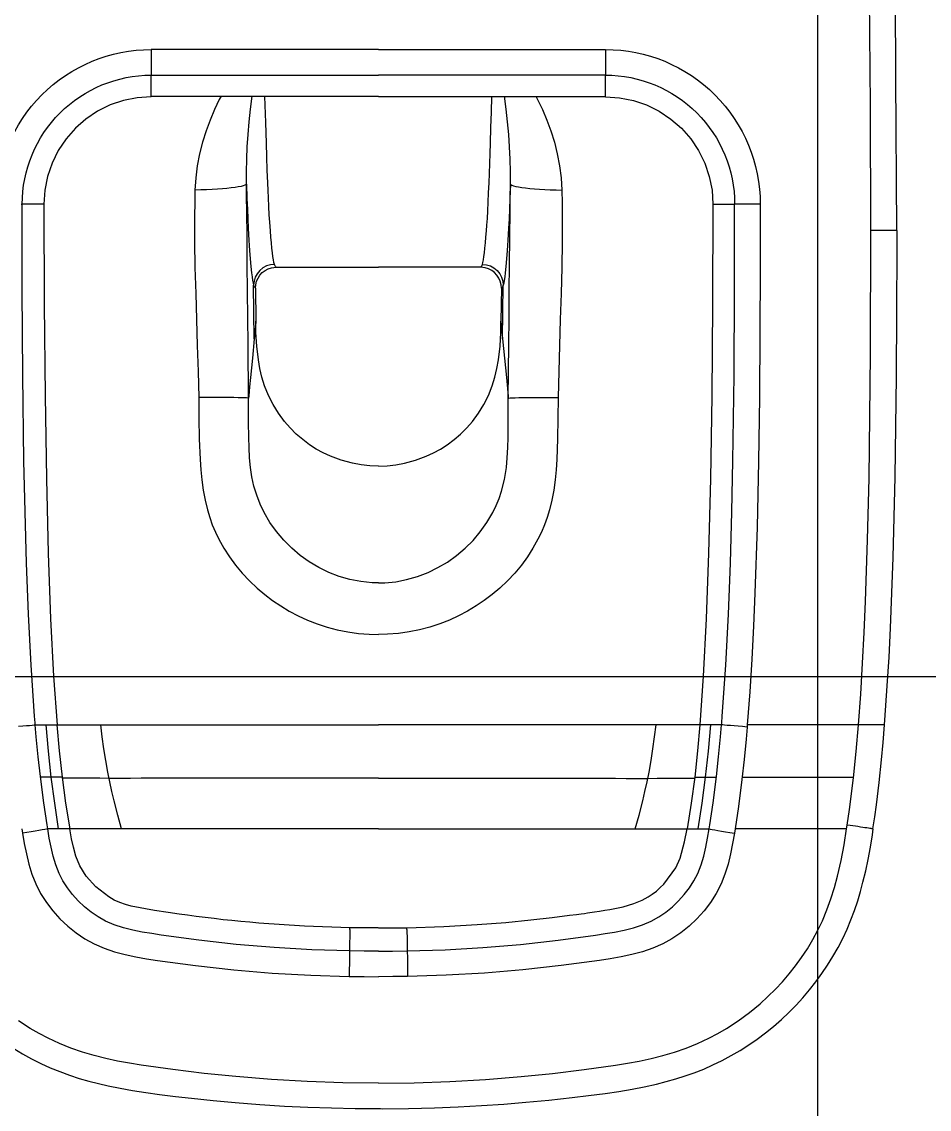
# Model space of a CAD drawing. Header units: centimetres. Extents: x 405564 to 502064, y 46284 to 60634.
# Drawn here: x 461547.4 to 461578.81, y 56392.58 to 56430.23 of the extents above; entities that cross this region are included whole.
import ezdxf

# ---------------------------------------------------------------- set-up
doc = ezdxf.new("R2010")
doc.units = ezdxf.units.CM
doc.layers.get('0').update_dxf_attribs({"color": 8, "lineweight": 9})
for name, color, linetype in [('0-KRCN-ASMATAVAN-130426', 8, 'Continuous'), ('AS_TEFR_CIHAZ', 8, 'Continuous'), ('AS_TEFR_MEK', 171, 'Continuous')]:
    doc.layers.add(name, color=color, linetype=linetype)
doc.layers.add('0-KRCN-MİMARİ-220526', color=8, linetype='Continuous', lineweight=9)

# ---------------------------------------------------------------- blocks, each defined once
blk = doc.blocks.new('A$C58DD0BDA')
at = {"layer": 'AS_TEFR_MEK'}
for p, q in [((-55.828, -72.279), (-54.603, -72.228)), ((-54.603, -72.228), (-53.379, -72.187)), ((-53.379, -72.187), (-51.981, -72.15)), ((-51.981, -72.15), (-50.584, -72.12)), ((-50.584, -72.12), (-48.847, -72.092)), ((-48.847, -72.092), (-47.11, -72.071)), ((-47.11, -72.071), (-44.888, -72.054)), ((-44.888, -72.054), (-42.666, -72.049)), ((-42.666, -72.049), (-42.363, -72.049)), ((-42.363, -72.049), (-42.06, -72.049)), ((-42.06, -72.054), (-42.06, -72.056)), ((-42.06, -72.056), (-42.06, -72.068)), ((-42.06, -72.059), (-36.772, -72.091)), ((-42.06, -72.068), (-42.06, -72.09)), ((-42.06, -72.09), (-42.06, -72.123)), ((-42.06, -72.123), (-42.06, -72.164)), ((-42.06, -72.164), (-42.06, -72.215)), ((-42.06, -72.215), (-42.06, -72.274)), ((-42.06, -72.274), (-42.06, -72.341)), ((-36.772, -72.091), (-31.485, -72.123)), ((-61.165, -72.671), (-60.385, -72.59)), ((-60.385, -72.59), (-59.779, -72.535)), ((-59.779, -72.535), (-59.173, -72.486)), ((-59.173, -72.505), (-59.174, -72.65)), ((-59.174, -72.65), (-59.174, -72.78)), ((-59.173, -72.486), (-58.499, -72.434)), ((-59.172, -72.497), (-59.173, -72.505)), ((-58.499, -72.434), (-57.825, -72.387)), ((-57.825, -72.387), (-56.827, -72.328)), ((-56.827, -72.328), (-55.828, -72.279)), ((-42.06, -72.341), (-42.06, -72.415)), ((-42.06, -72.415), (-42.06, -72.495)), ((-42.06, -72.495), (-42.06, -72.58)), ((-42.06, -72.58), (-42.059, -72.67)), ((-63.833, -73.053), (-63.404, -72.971)), ((-63.404, -72.971), (-62.973, -72.901)), ((-62.973, -72.901), (-62.874, -72.887)), ((-62.874, -72.887), (-62.775, -72.874)), ((-62.773, -72.888), (-62.359, -72.824)), ((-62.773, -72.885), (-62.773, -72.886)), ((-62.773, -72.886), (-62.772, -72.898)), ((-62.772, -72.898), (-62.768, -72.919)), ((-62.768, -72.919), (-62.763, -72.951)), ((-62.763, -72.951), (-62.757, -72.991)), ((-62.757, -72.991), (-62.749, -73.041)), ((-62.359, -72.824), (-61.944, -72.766)), ((-61.944, -72.766), (-61.165, -72.671)), ((-59.174, -72.78), (-59.173, -72.951)), ((-59.173, -72.951), (-59.172, -73.156)), ((-52.766, -73.071), (-50.628, -73.021)), ((-50.628, -73.021), (-48.486, -72.988)), ((-48.486, -72.988), (-46.344, -72.968)), ((-46.344, -72.968), (-42.059, -72.953)), ((-42.059, -72.67), (-42.059, -72.762)), ((-42.059, -72.762), (-42.059, -72.857)), ((-42.059, -72.857), (-42.059, -72.953)), ((-42.059, -72.953), (-37.736, -72.974)), ((-37.736, -72.974), (-33.412, -73.004)), ((-65.262, -73.413), (-64.94, -73.317)), ((-64.94, -73.317), (-64.616, -73.23)), ((-64.616, -73.23), (-64.226, -73.136)), ((-64.226, -73.136), (-63.833, -73.053)), ((-62.749, -73.041), (-62.74, -73.1)), ((-62.74, -73.1), (-62.73, -73.166)), ((-62.73, -73.166), (-62.719, -73.239)), ((-62.719, -73.239), (-62.707, -73.318)), ((-62.707, -73.318), (-62.694, -73.403)), ((-62.694, -73.403), (-62.68, -73.492)), ((-60.088, -73.466), (-59.172, -73.387)), ((-59.172, -73.156), (-59.172, -73.387)), ((-59.172, -73.385), (-58.106, -73.307)), ((-59.172, -73.386), (-59.172, -77.236)), ((-58.106, -73.307), (-57.04, -73.242)), ((-57.04, -73.242), (-55.973, -73.187)), ((-55.973, -73.187), (-54.905, -73.142)), ((-54.905, -73.142), (-52.766, -73.071)), ((-66.243, -73.782), (-65.919, -73.646)), ((-65.919, -73.646), (-65.592, -73.523)), ((-65.592, -73.523), (-65.262, -73.413)), ((-62.772, -73.795), (-62.637, -73.774)), ((-62.68, -73.492), (-62.666, -73.584)), ((-62.666, -73.584), (-62.652, -73.678)), ((-62.652, -73.678), (-62.637, -73.774)), ((-62.637, -73.774), (-62.101, -73.695)), ((-62.101, -73.695), (-61.003, -73.559)), ((-61.003, -73.559), (-60.088, -73.466)), ((-60.983, -77.411), (-60.983, -73.557)), ((-67.185, -74.268), (-66.877, -74.094)), ((-66.877, -74.094), (-66.562, -73.932)), ((-66.562, -73.932), (-66.243, -73.782)), ((-64.804, -74.215), (-64.409, -74.11)), ((-64.409, -74.11), (-63.866, -73.989)), ((-63.866, -73.989), (-63.32, -73.886)), ((-63.32, -73.886), (-62.772, -73.795)), ((-62.772, -73.795), (-62.772, -77.656)), ((-67.782, -74.652), (-67.487, -74.455)), ((-67.487, -74.455), (-67.185, -74.268)), ((-65.95, -74.634), (-65.576, -74.477)), ((-65.576, -74.477), (-65.195, -74.337)), ((-65.195, -74.337), (-64.804, -74.215)), ((-68.348, -75.08), (-68.069, -74.861)), ((-68.069, -74.861), (-67.782, -74.652)), ((-66.605, -74.967), (-66.282, -74.793)), ((-66.282, -74.793), (-65.95, -74.634)), ((-68.618, -75.308), (-68.348, -75.08)), ((-67.223, -75.355), (-66.918, -75.154)), ((-66.918, -75.154), (-66.605, -74.967)), ((-69.132, -75.796), (-68.879, -75.547)), ((-68.879, -75.547), (-68.618, -75.308)), ((-67.791, -75.785), (-67.512, -75.564)), ((-67.512, -75.564), (-67.223, -75.355)), ((-69.375, -76.055), (-69.132, -75.796)), ((-68.319, -76.257), (-68.06, -76.015)), ((-68.06, -76.015), (-67.791, -75.785)), ((-69.833, -76.602), (-69.609, -76.324)), ((-69.609, -76.324), (-69.375, -76.055)), ((-68.577, -76.518), (-68.319, -76.257)), ((-70.046, -76.888), (-69.833, -76.602)), ((-69.129, -77.16), (-68.824, -76.789)), ((-68.824, -76.789), (-68.577, -76.518)), ((-43.376, -76.787), (-45.601, -76.795)), ((-41.152, -76.785), (-43.376, -76.787)), ((-41.152, -76.785), (-41.152, -76.924)), ((-70.249, -77.182), (-70.046, -76.888)), ((-69.414, -77.548), (-69.129, -77.16)), ((-58.033, -77.15), (-59.172, -77.236)), ((-56.893, -77.08), (-58.033, -77.15)), ((-55.753, -77.021), (-56.893, -77.08)), ((-54.612, -76.972), (-55.753, -77.021)), ((-52.331, -76.897), (-54.612, -76.972)), ((-50.05, -76.845), (-52.331, -76.897)), ((-47.825, -76.813), (-50.05, -76.845)), ((-45.601, -76.795), (-47.825, -76.813)), ((-41.152, -76.924), (-41.152, -77.06)), ((-41.152, -77.06), (-41.152, -77.189)), ((-70.619, -77.79), (-70.44, -77.483)), ((-70.44, -77.483), (-70.249, -77.182)), ((-61.993, -77.538), (-62.772, -77.656)), ((-61.063, -77.42), (-61.993, -77.538)), ((-60.364, -77.344), (-61.063, -77.42)), ((-59.664, -77.277), (-60.364, -77.344)), ((-59.245, -77.241), (-59.664, -77.277)), ((-59.172, -77.236), (-59.245, -77.242)), ((-59.245, -77.242), (-59.232, -77.397)), ((-59.232, -77.397), (-59.22, -77.548)), ((-41.152, -77.189), (-41.151, -77.308)), ((-41.151, -77.308), (-41.151, -77.415)), ((-41.151, -77.415), (-41.151, -77.507)), ((-41.151, -77.507), (-41.151, -77.581)), ((-70.786, -78.103), (-70.619, -77.79)), ((-69.676, -77.951), (-69.414, -77.548)), ((-63.992, -77.901), (-64.339, -78.008)), ((-63.638, -77.815), (-63.992, -77.901)), ((-63.28, -77.744), (-63.638, -77.815)), ((-62.922, -77.681), (-63.28, -77.744)), ((-62.772, -77.656), (-62.922, -77.681)), ((-62.895, -77.835), (-62.922, -77.681)), ((-62.87, -77.984), (-62.895, -77.835)), ((-59.22, -77.548), (-59.208, -77.69)), ((-59.208, -77.69), (-59.197, -77.818)), ((-59.197, -77.818), (-59.188, -77.928)), ((-57.107, -77.979), (-55.34, -77.886)), ((-55.34, -77.886), (-53.572, -77.818)), ((-53.572, -77.818), (-51.802, -77.768)), ((-51.802, -77.768), (-50.033, -77.731)), ((-50.033, -77.731), (-47.073, -77.692)), ((-47.073, -77.692), (-44.112, -77.675)), ((-44.112, -77.675), (-41.151, -77.671)), ((-41.151, -77.581), (-41.151, -77.636)), ((-41.151, -77.636), (-41.151, -77.671)), ((-41.151, -78.413), (-41.151, -77.671)), ((-70.941, -78.421), (-70.786, -78.103)), ((-70.019, -78.57), (-69.854, -78.257)), ((-69.854, -78.257), (-69.676, -77.951)), ((-64.676, -78.142), (-65.004, -78.31)), ((-64.339, -78.008), (-64.676, -78.142)), ((-62.846, -78.124), (-62.87, -77.984)), ((-62.824, -78.251), (-62.846, -78.124)), ((-62.806, -78.361), (-62.824, -78.251)), ((-60.961, -78.3), (-60.274, -78.226)), ((-60.274, -78.226), (-59.585, -78.16)), ((-59.585, -78.16), (-59.172, -78.124)), ((-59.188, -77.928), (-59.181, -78.018)), ((-59.181, -78.018), (-59.175, -78.084)), ((-59.175, -78.084), (-59.172, -78.124)), ((-59.172, -78.125), (-59.099, -78.119)), ((-59.172, -78.124), (-59.172, -78.874)), ((-59.172, -78.125), (-59.172, -78.125)), ((-59.099, -78.119), (-58.872, -78.101)), ((-58.872, -78.101), (-57.107, -77.979)), ((-71.083, -78.743), (-70.941, -78.421)), ((-70.2, -78.958), (-70.019, -78.57)), ((-65.317, -78.507), (-65.611, -78.731)), ((-65.004, -78.31), (-65.317, -78.507)), ((-63.711, -78.742), (-63.4, -78.669)), ((-63.4, -78.669), (-63.087, -78.609)), ((-63.087, -78.609), (-62.773, -78.555)), ((-62.791, -78.449), (-62.806, -78.361)), ((-62.78, -78.515), (-62.791, -78.449)), ((-62.773, -78.555), (-62.78, -78.515)), ((-62.773, -78.555), (-62.628, -78.53)), ((-62.773, -78.555), (-62.773, -78.555)), ((-62.772, -79.273), (-62.773, -78.555)), ((-62.628, -78.53), (-61.871, -78.416)), ((-61.871, -78.416), (-60.961, -78.3)), ((-60.978, -78.678), (-60.977, -78.302)), ((-60.977, -78.676), (-60.076, -78.577)), ((-60.076, -78.577), (-59.172, -78.497)), ((-55.506, -78.656), (-57.487, -78.758)), ((-53.228, -78.573), (-55.506, -78.656)), ((-50.654, -78.508), (-53.228, -78.573)), ((-47.783, -78.461), (-50.654, -78.508)), ((-44.615, -78.432), (-47.783, -78.461)), ((-41.151, -78.422), (-44.615, -78.432)), ((-40.666, -78.453), (-41.151, -78.421)), ((-40.188, -78.548), (-40.666, -78.453)), ((-39.728, -78.704), (-40.188, -78.548)), ((-71.213, -79.07), (-71.083, -78.743)), ((-70.361, -79.354), (-70.2, -78.958)), ((-65.885, -78.977), (-66.138, -79.245)), ((-65.611, -78.731), (-65.885, -78.977)), ((-64.569, -79.082), (-64.31, -78.949)), ((-64.31, -78.949), (-64.015, -78.833)), ((-64.015, -78.833), (-63.711, -78.742)), ((-62.773, -78.933), (-61.876, -78.795)), ((-61.876, -78.795), (-60.977, -78.676)), ((-61.017, -79.685), (-61.013, -79.045)), ((-60.977, -79.054), (-60.978, -78.678)), ((-60.075, -78.955), (-60.977, -79.054)), ((-59.172, -78.874), (-60.075, -78.955)), ((-57.487, -78.758), (-59.172, -78.878)), ((-59.172, -78.86), (-59.172, -79.343)), ((-39.291, -78.919), (-39.728, -78.704)), ((-38.887, -79.189), (-39.291, -78.919)), ((-71.426, -79.702), (-71.325, -79.384)), ((-71.325, -79.384), (-71.213, -79.07)), ((-70.5, -79.754), (-70.361, -79.354)), ((-66.138, -79.245), (-66.37, -79.534)), ((-65.264, -79.61), (-65.048, -79.415)), ((-65.048, -79.415), (-64.816, -79.238)), ((-64.816, -79.238), (-64.569, -79.082)), ((-63.79, -79.559), (-63.22, -79.403)), ((-63.22, -79.403), (-62.772, -79.316)), ((-61.876, -79.173), (-62.772, -79.316)), ((-62.772, -79.316), (-62.772, -79.273)), ((-62.772, -79.978), (-62.772, -79.314)), ((-60.977, -79.054), (-61.876, -79.173)), ((-59.172, -79.343), (-59.172, -79.857)), ((-38.521, -79.51), (-38.887, -79.189)), ((-71.52, -80.04), (-71.426, -79.702)), ((-70.62, -80.16), (-70.5, -79.754)), ((-66.37, -79.534), (-66.577, -79.84)), ((-65.467, -79.824), (-65.264, -79.61)), ((-64.681, -80.117), (-64.123, -79.705)), ((-64.123, -79.705), (-63.79, -79.559)), ((-61.019, -80.016), (-61.017, -79.685)), ((-38.2, -79.876), (-38.521, -79.51)), ((-71.605, -80.381), (-71.52, -80.04)), ((-70.721, -80.565), (-70.62, -80.16)), ((-66.755, -80.162), (-66.905, -80.507)), ((-66.577, -79.84), (-66.755, -80.162)), ((-65.818, -80.298), (-65.652, -80.054)), ((-65.652, -80.054), (-65.467, -79.824)), ((-64.805, -80.244), (-64.681, -80.117)), ((-62.772, -80.533), (-62.772, -79.978)), ((-61.02, -80.355), (-61.019, -80.016)), ((-59.172, -79.857), (-59.172, -80.392)), ((-37.929, -80.28), (-38.2, -79.876)), ((-71.697, -80.797), (-71.605, -80.381)), ((-66.905, -80.507), (-67.025, -80.865)), ((-66.092, -80.859), (-65.961, -80.555)), ((-65.961, -80.555), (-65.818, -80.298)), ((-65.128, -80.667), (-65.029, -80.52)), ((-65.029, -80.52), (-64.922, -80.379)), ((-64.922, -80.379), (-64.805, -80.244)), ((-62.772, -81.111), (-62.772, -80.533)), ((-61.022, -80.704), (-61.02, -80.355)), ((-60.402, -80.564), (-59.995, -80.502)), ((-59.995, -80.502), (-59.585, -80.444)), ((-59.585, -80.444), (-59.172, -80.392)), ((-59.172, -80.392), (-59.172, -80.945)), ((-37.714, -80.717), (-37.929, -80.28)), ((-71.778, -81.214), (-71.697, -80.797)), ((-70.806, -80.973), (-70.721, -80.565)), ((-67.025, -80.865), (-67.121, -81.231)), ((-66.195, -81.174), (-66.092, -80.859)), ((-65.354, -81.161), (-65.239, -80.874)), ((-65.239, -80.874), (-65.128, -80.667)), ((-62.293, -80.976), (-61.805, -80.852)), ((-61.805, -80.852), (-61.476, -80.774)), ((-61.476, -80.774), (-61.142, -80.701)), ((-61.142, -80.701), (-60.804, -80.634)), ((-61.022, -81.06), (-61.022, -80.704)), ((-60.804, -80.634), (-60.402, -80.564)), ((-37.558, -81.177), (-37.714, -80.717)), ((-71.858, -81.683), (-71.778, -81.214)), ((-70.879, -81.382), (-70.806, -80.973)), ((-67.121, -81.231), (-67.199, -81.603)), ((-66.276, -81.497), (-66.195, -81.174)), ((-65.465, -81.532), (-65.354, -81.161)), ((-62.772, -81.111), (-62.293, -80.976)), ((-62.772, -81.809), (-62.772, -81.111)), ((-61.022, -81.423), (-61.022, -81.06)), ((-59.172, -80.945), (-59.172, -81.513)), ((-37.463, -81.654), (-37.558, -81.177)), ((-71.928, -82.154), (-71.858, -81.683)), ((-70.945, -81.793), (-70.879, -81.382)), ((-67.199, -81.603), (-67.264, -81.978)), ((-66.341, -81.825), (-66.276, -81.497)), ((-65.561, -81.991), (-65.465, -81.532)), ((-61.021, -81.793), (-61.022, -81.423)), ((-59.172, -81.513), (-59.172, -82.096)), ((-37.431, -82.14), (-37.463, -81.654)), ((-71.102, -82.88), (-70.945, -81.793)), ((-67.264, -81.978), (-67.322, -82.352)), ((-66.396, -82.156), (-66.341, -81.825)), ((-65.59, -82.169), (-65.561, -81.991)), ((-62.772, -82.525), (-62.772, -81.809)), ((-61.02, -82.167), (-61.021, -81.793)), ((-72.002, -82.725), (-71.928, -82.154)), ((-67.322, -82.352), (-67.504, -83.672)), ((-66.446, -82.485), (-66.396, -82.156)), ((-65.642, -82.516), (-65.617, -82.344)), ((-65.617, -82.344), (-65.59, -82.169)), ((-61.019, -82.546), (-61.02, -82.167)), ((-59.172, -82.096), (-59.172, -82.689)), ((-37.431, -82.14), (-36.681, -82.14)), ((-37.422, -90), (-37.422, -82.14)), ((-36.64, -82.14), (-36.681, -82.14)), ((-36.681, -82.14), (-36.681, -83.94)), ((-36.574, -82.14), (-36.64, -82.14)), ((-36.484, -82.14), (-36.574, -82.14)), ((-36.373, -82.14), (-36.484, -82.14)), ((-36.245, -82.14), (-36.373, -82.14)), ((-36.102, -82.14), (-36.245, -82.14)), ((-35.951, -82.14), (-36.102, -82.14)), ((-35.795, -82.14), (-35.951, -82.14)), ((-35.794, -88.2), (-35.795, -82.14)), ((-72.069, -83.296), (-72.002, -82.725)), ((-66.625, -83.781), (-66.446, -82.485)), ((-65.699, -82.865), (-65.68, -82.762)), ((-65.68, -82.762), (-65.666, -82.688)), ((-65.666, -82.688), (-65.642, -82.516)), ((-62.772, -83.255), (-62.772, -82.525)), ((-61.019, -82.928), (-61.019, -82.546)), ((-59.172, -82.689), (-59.172, -83.491)), ((-71.236, -83.97), (-71.102, -82.88)), ((-65.763, -83.387), (-65.732, -83.144)), ((-65.732, -83.144), (-65.716, -82.987)), ((-65.716, -82.987), (-65.699, -82.865)), ((-61.019, -83.502), (-61.019, -82.928)), ((-72.157, -84.099), (-72.069, -83.296)), ((-65.841, -83.991), (-65.763, -83.387)), ((-62.772, -83.996), (-62.772, -83.255)), ((-61.02, -84.08), (-61.019, -83.502)), ((-59.172, -83.491), (-59.172, -84.299)), ((-67.504, -83.672), (-67.652, -84.997)), ((-66.77, -85.082), (-66.625, -83.781)), ((-51.043, -83.934), (-51.39, -84.001)), ((-50.694, -83.884), (-51.043, -83.934)), ((-50.338, -83.848), (-50.694, -83.884)), ((-49.981, -83.825), (-50.338, -83.848)), ((-49.268, -83.8), (-49.981, -83.825)), ((-48.554, -83.789), (-49.268, -83.8)), ((-47.841, -83.78), (-48.554, -83.789)), ((-46.941, -83.757), (-47.841, -83.78)), ((-47.84, -84.01), (-47.841, -83.78)), ((-46.041, -83.732), (-46.941, -83.757)), ((-45.142, -83.708), (-46.041, -83.732)), ((-44.242, -83.678), (-45.142, -83.708)), ((-43.345, -83.65), (-44.242, -83.678)), ((-42.448, -83.637), (-43.345, -83.65)), ((-41.553, -83.639), (-42.448, -83.637)), ((-41.106, -83.644), (-41.553, -83.639)), ((-40.661, -83.651), (-41.106, -83.644)), ((-40.656, -83.854), (-40.661, -83.651)), ((-40.241, -83.675), (-40.661, -83.651)), ((-40.648, -84.052), (-40.656, -83.854)), ((-39.823, -83.728), (-40.241, -83.675)), ((-39.409, -83.808), (-39.823, -83.728)), ((-39.004, -83.911), (-39.409, -83.808)), ((-38.608, -84.035), (-39.004, -83.911)), ((-36.681, -83.94), (-36.681, -86.97)), ((-72.235, -84.903), (-72.157, -84.099)), ((-71.347, -85.063), (-71.236, -83.97)), ((-65.925, -84.721), (-65.841, -83.991)), ((-62.772, -84.742), (-62.772, -83.996)), ((-61.02, -84.571), (-61.02, -84.08)), ((-59.172, -84.299), (-59.172, -85.111)), ((-52.249, -84.249), (-52.501, -84.357)), ((-51.993, -84.16), (-52.249, -84.249)), ((-51.733, -84.084), (-51.993, -84.16)), ((-51.39, -84.001), (-51.733, -84.084)), ((-47.84, -84.232), (-47.84, -84.01)), ((-47.84, -84.445), (-47.84, -84.232)), ((-40.639, -84.243), (-40.648, -84.052)), ((-40.628, -84.426), (-40.639, -84.243)), ((-38.237, -84.173), (-38.608, -84.035)), ((-37.876, -84.327), (-38.237, -84.173)), ((-61.02, -85.064), (-61.02, -84.571)), ((-53.056, -84.653), (-53.355, -84.842)), ((-52.747, -84.481), (-53.056, -84.653)), ((-52.501, -84.357), (-52.747, -84.481)), ((-47.841, -84.829), (-47.84, -84.645)), ((-47.84, -84.645), (-47.84, -84.445)), ((-40.615, -84.599), (-40.628, -84.426)), ((-40.601, -84.759), (-40.615, -84.599)), ((-37.526, -84.493), (-37.876, -84.327)), ((-37.414, -84.552), (-37.526, -84.493)), ((-72.298, -85.664), (-72.235, -84.903)), ((-71.445, -86.296), (-71.347, -85.063)), ((-67.652, -84.997), (-67.764, -86.325)), ((-66.007, -85.585), (-65.925, -84.721)), ((-62.772, -85.491), (-62.772, -84.742)), ((-61.019, -85.558), (-61.02, -85.064)), ((-53.642, -85.049), (-53.924, -85.282)), ((-53.355, -84.842), (-53.642, -85.049)), ((-47.845, -85.141), (-47.843, -84.995)), ((-47.843, -84.995), (-47.841, -84.829)), ((-40.585, -84.906), (-40.601, -84.759)), ((-40.569, -85.037), (-40.585, -84.906)), ((-40.551, -85.151), (-40.569, -85.037)), ((-66.88, -86.387), (-66.77, -85.082)), ((-59.172, -85.111), (-59.172, -86.088)), ((-53.924, -85.282), (-54.19, -85.534)), ((-47.857, -85.484), (-47.853, -85.437)), ((-47.853, -85.437), (-47.85, -85.363)), ((-47.85, -85.363), (-47.847, -85.264)), ((-47.847, -85.264), (-47.845, -85.141)), ((-42.306, -85.453), (-41.378, -85.443)), ((-41.378, -85.443), (-40.915, -85.438)), ((-40.452, -85.433), (-40.954, -85.451)), ((-40.915, -85.438), (-40.452, -85.433)), ((-40.532, -85.247), (-40.551, -85.151)), ((-40.512, -85.324), (-40.532, -85.247)), ((-40.493, -85.381), (-40.512, -85.324)), ((-40.472, -85.418), (-40.493, -85.381)), ((-40.452, -85.433), (-40.472, -85.418)), ((-40.452, -85.433), (-40.023, -85.43)), ((-40.023, -85.43), (-39.593, -85.44)), ((-39.593, -85.44), (-39.165, -85.46)), ((-72.349, -86.427), (-72.298, -85.664)), ((-66.081, -86.586), (-66.007, -85.585)), ((-62.772, -86.993), (-62.772, -85.491)), ((-61.019, -86.298), (-61.019, -85.558)), ((-54.44, -85.802), (-54.657, -86.064)), ((-54.19, -85.534), (-54.44, -85.802)), ((-51.334, -85.826), (-51.081, -85.74)), ((-51.081, -85.74), (-50.678, -85.637)), ((-50.678, -85.637), (-50.268, -85.57)), ((-50.268, -85.57), (-49.922, -85.539)), ((-49.922, -85.539), (-49.574, -85.522)), ((-49.574, -85.522), (-49.225, -85.512)), ((-49.225, -85.512), (-48.698, -85.507)), ((-48.698, -85.507), (-48.172, -85.506)), ((-48.172, -85.506), (-47.863, -85.504)), ((-47.86, -85.504), (-47.857, -85.484)), ((-47.86, -85.504), (-46.009, -85.487)), ((-47.791, -85.51), (-47.86, -85.504)), ((-47.147, -85.572), (-47.791, -85.51)), ((-45.803, -85.701), (-47.147, -85.572)), ((-46.536, -85.844), (-46.066, -85.789)), ((-46.066, -85.789), (-45.593, -85.762)), ((-46.009, -85.487), (-45.083, -85.479)), ((-45.803, -85.701), (-43.954, -85.682)), ((-45.2, -85.759), (-45.803, -85.701)), ((-45.593, -85.762), (-45.202, -85.759)), ((-44.054, -85.746), (-45.202, -85.759)), ((-45.083, -85.479), (-44.157, -85.471)), ((-44.157, -85.471), (-43.232, -85.462)), ((-44.032, -85.72), (-44.054, -85.746)), ((-44.054, -85.746), (-43.934, -85.755)), ((-44.014, -85.706), (-44.032, -85.72)), ((-43.986, -85.693), (-44.014, -85.706)), ((-43.954, -85.682), (-43.986, -85.693)), ((-43.883, -85.664), (-43.954, -85.682)), ((-43.813, -85.695), (-43.954, -85.682)), ((-43.934, -85.755), (-43.816, -85.784)), ((-43.787, -85.646), (-43.883, -85.664)), ((-43.816, -85.784), (-43.705, -85.833)), ((-43.678, -85.735), (-43.813, -85.695)), ((-43.668, -85.628), (-43.787, -85.646)), ((-43.553, -85.801), (-43.678, -85.735)), ((-43.525, -85.61), (-43.668, -85.628)), ((-43.443, -85.891), (-43.553, -85.801)), ((-43.303, -85.587), (-43.525, -85.61)), ((-43.043, -85.563), (-43.303, -85.587)), ((-43.232, -85.462), (-42.306, -85.453)), ((-42.747, -85.54), (-43.043, -85.563)), ((-42.583, -85.528), (-42.747, -85.54)), ((-42.399, -85.516), (-42.583, -85.528)), ((-42.196, -85.505), (-42.399, -85.516)), ((-41.973, -85.493), (-42.196, -85.505)), ((-41.657, -85.479), (-41.973, -85.493)), ((-41.315, -85.465), (-41.657, -85.479)), ((-40.954, -85.451), (-41.315, -85.465)), ((-39.165, -85.46), (-38.739, -85.49)), ((-38.739, -85.49), (-38.293, -85.53)), ((-38.293, -85.53), (-37.855, -85.578)), ((-37.855, -85.578), (-37.414, -85.635)), ((-59.172, -86.088), (-59.172, -87.066)), ((-54.657, -86.064), (-54.861, -86.336)), ((-52.168, -86.246), (-51.824, -86.045)), ((-51.824, -86.045), (-51.583, -85.928)), ((-51.583, -85.928), (-51.334, -85.826)), ((-48.087, -86.354), (-47.766, -86.192)), ((-47.766, -86.192), (-47.432, -86.058)), ((-47.432, -86.058), (-47.139, -85.968)), ((-47.139, -85.968), (-46.839, -85.898)), ((-46.839, -85.898), (-46.536, -85.844)), ((-43.705, -85.833), (-43.603, -85.899)), ((-43.603, -85.899), (-43.514, -85.982)), ((-43.514, -85.982), (-43.441, -86.078)), ((-43.353, -86), (-43.443, -85.891)), ((-43.441, -86.078), (-43.384, -86.185)), ((-43.384, -86.185), (-43.346, -86.3)), ((-43.285, -86.125), (-43.353, -86)), ((-43.244, -86.26), (-43.285, -86.125)), ((-41.379, -86.214), (-41.08, -86.199)), ((-41.08, -86.199), (-40.756, -86.185)), ((-40.756, -86.185), (-40.411, -86.171)), ((-40.411, -86.171), (-40.08, -86.158)), ((-40.08, -86.158), (-39.738, -86.146)), ((-39.738, -86.146), (-39.388, -86.134)), ((-39.388, -86.134), (-39.033, -86.122)), ((-39.033, -86.122), (-38.497, -86.105)), ((-38.497, -86.105), (-37.962, -86.088)), ((-37.962, -86.088), (-37.418, -86.071)), ((-72.391, -87.245), (-72.349, -86.427)), ((-71.515, -87.531), (-71.445, -86.296)), ((-67.764, -86.325), (-67.84, -87.656)), ((-66.954, -87.694), (-66.88, -86.387)), ((-61.018, -87.039), (-61.019, -86.298)), ((-54.861, -86.336), (-55.052, -86.618)), ((-52.787, -86.726), (-52.492, -86.476)), ((-52.492, -86.476), (-52.168, -86.246)), ((-48.665, -86.745), (-48.385, -86.538)), ((-48.385, -86.538), (-48.087, -86.354)), ((-43.346, -86.3), (-43.327, -86.466)), ((-43.327, -86.466), (-43.305, -86.44)), ((-43.327, -86.466), (-43.327, -90)), ((-43.305, -86.44), (-43.287, -86.426)), ((-43.287, -86.426), (-43.26, -86.413)), ((-43.26, -86.413), (-43.23, -86.402)), ((-43.23, -86.402), (-43.244, -86.26)), ((-43.23, -86.402), (-43.163, -86.384)), ((-43.163, -86.384), (-43.074, -86.367)), ((-43.074, -86.367), (-42.962, -86.349)), ((-42.962, -86.349), (-42.828, -86.331)), ((-42.828, -86.331), (-42.67, -86.313)), ((-42.67, -86.313), (-42.491, -86.295)), ((-42.491, -86.295), (-42.29, -86.277)), ((-42.29, -86.277), (-42.069, -86.259)), ((-42.069, -86.259), (-41.869, -86.244)), ((-41.869, -86.244), (-41.64, -86.229)), ((-41.64, -86.229), (-41.379, -86.214)), ((-66.149, -87.731), (-66.081, -86.586)), ((-55.232, -86.916), (-55.396, -87.224)), ((-55.052, -86.618), (-55.232, -86.916)), ((-53.059, -86.999), (-52.787, -86.726)), ((-49.105, -87.158), (-48.892, -86.943)), ((-48.892, -86.943), (-48.665, -86.745)), ((-72.423, -88.064), (-72.391, -87.245)), ((-62.772, -88.496), (-62.772, -86.993)), ((-61.018, -87.779), (-61.018, -87.039)), ((-59.172, -87.066), (-59.172, -88.044)), ((-55.396, -87.224), (-55.542, -87.541)), ((-53.534, -87.615), (-53.309, -87.297)), ((-53.309, -87.297), (-53.059, -86.999)), ((-49.297, -87.382), (-49.105, -87.158)), ((-36.681, -86.97), (-36.681, -88.073)), ((-71.556, -88.765), (-71.515, -87.531)), ((-67.84, -87.656), (-67.879, -88.988)), ((-66.993, -89.002), (-66.954, -87.694)), ((-55.542, -87.541), (-55.675, -87.878)), ((-53.726, -87.94), (-53.534, -87.615)), ((-49.622, -87.851), (-49.473, -87.619)), ((-49.473, -87.619), (-49.297, -87.382)), ((-72.448, -88.957), (-72.423, -88.064)), ((-66.191, -89.014), (-66.149, -87.731)), ((-61.018, -88.52), (-61.018, -87.779)), ((-59.172, -88.044), (-59.172, -89.022)), ((-55.675, -87.878), (-55.788, -88.222)), ((-53.892, -88.28), (-53.726, -87.94)), ((-49.756, -88.093), (-49.622, -87.851)), ((-36.681, -88.073), (-36.681, -90)), ((-55.788, -88.222), (-55.88, -88.573)), ((-54.035, -88.647), (-53.892, -88.28)), ((-50.012, -88.716), (-49.873, -88.343)), ((-49.873, -88.343), (-49.756, -88.093)), ((-35.794, -90), (-35.794, -88.2)), ((-71.57, -90), (-71.556, -88.765)), ((-62.772, -90), (-62.772, -88.496)), ((-61.018, -89.26), (-61.018, -88.52)), ((-55.88, -88.573), (-55.954, -88.939)), ((-54.144, -89.026), (-54.035, -88.647)), ((-50.116, -89.101), (-50.012, -88.716)), ((-72.456, -89.85), (-72.448, -88.957)), ((-67.879, -88.988), (-67.885, -89.503)), ((-67.74, -88.99), (-67.879, -88.988)), ((-67.604, -88.992), (-67.74, -88.99)), ((-67.475, -88.994), (-67.604, -88.992)), ((-67.356, -88.996), (-67.475, -88.994)), ((-67.249, -88.998), (-67.356, -88.996)), ((-67.157, -88.999), (-67.249, -88.998)), ((-67.083, -89), (-67.157, -88.999)), ((-67.028, -89.001), (-67.083, -89)), ((-66.993, -89.002), (-67.028, -89.001)), ((-66.999, -89.51), (-66.993, -89.002)), ((-66.982, -89.002), (-66.993, -89.002)), ((-66.968, -89.002), (-66.982, -89.002)), ((-66.61, -89.008), (-66.968, -89.002)), ((-66.252, -89.013), (-66.61, -89.008)), ((-66.252, -89.013), (-66.247, -89.013)), ((-66.247, -89.013), (-66.243, -89.013)), ((-66.243, -89.013), (-66.214, -89.014)), ((-66.214, -89.014), (-66.191, -89.014)), ((-66.192, -89.5), (-66.191, -89.014)), ((-59.172, -89.022), (-59.172, -90)), ((-55.954, -88.939), (-56.006, -89.31)), ((-54.215, -89.4), (-54.144, -89.026)), ((-50.17, -89.398), (-50.116, -89.101)), ((-67.885, -89.503), (-67.887, -90)), ((-67.001, -90), (-66.999, -89.51)), ((-66.199, -89.994), (-66.192, -89.5)), ((-61.018, -90), (-61.018, -89.26)), ((-56.006, -89.31), (-56.036, -89.683)), ((-54.252, -89.779), (-54.215, -89.4)), ((-50.203, -89.698), (-50.17, -89.398)), ((-72.455, -89.925), (-72.456, -89.85)), ((-72.455, -90), (-72.455, -89.925)), ((-56.036, -89.683), (-56.044, -90)), ((-54.258, -90), (-54.252, -89.779)), ((-50.214, -90), (-50.203, -89.698)), ((-72.449, -90.81), (-72.455, -90)), ((-71.57, -90), (-71.556, -91.235)), ((-67.885, -90.497), (-67.887, -90)), ((-67.001, -90), (-66.999, -90.49)), ((-66.199, -90.006), (-66.191, -90.986)), ((-62.772, -90), (-62.772, -91.504)), ((-61.018, -90), (-61.018, -90.74)), ((-59.172, -90.978), (-59.172, -90)), ((-56.036, -90.317), (-56.044, -90)), ((-56.006, -90.69), (-56.036, -90.317)), ((-54.258, -90), (-54.252, -90.221)), ((-54.252, -90.221), (-54.214, -90.606)), ((-50.214, -90), (-50.203, -90.302)), ((-50.203, -90.302), (-50.17, -90.602)), ((-43.327, -93.534), (-43.327, -90)), ((-37.422, -90), (-37.422, -97.86)), ((-36.681, -91.927), (-36.681, -90)), ((-35.794, -90), (-35.794, -91.8)), ((-67.879, -91.012), (-67.885, -90.497)), ((-66.999, -90.49), (-66.993, -90.998)), ((-55.954, -91.061), (-56.006, -90.69)), ((-54.214, -90.606), (-54.14, -90.987)), ((-50.17, -90.602), (-50.116, -90.899)), ((-72.432, -91.621), (-72.449, -90.81)), ((-67.74, -91.01), (-67.879, -91.012)), ((-67.84, -92.344), (-67.879, -91.012)), ((-67.604, -91.008), (-67.74, -91.01)), ((-67.475, -91.006), (-67.604, -91.008)), ((-67.356, -91.004), (-67.475, -91.006)), ((-67.249, -91.002), (-67.356, -91.004)), ((-67.157, -91.001), (-67.249, -91.002)), ((-67.083, -91), (-67.157, -91.001)), ((-67.028, -90.999), (-67.083, -91)), ((-66.993, -90.998), (-67.028, -90.999)), ((-66.993, -90.998), (-66.954, -92.306)), ((-66.982, -90.998), (-66.993, -90.998)), ((-66.968, -90.998), (-66.982, -90.998)), ((-66.252, -90.987), (-66.968, -90.998)), ((-66.252, -90.987), (-66.247, -90.987)), ((-66.247, -90.987), (-66.243, -90.986)), ((-66.243, -90.986), (-66.214, -90.986)), ((-66.214, -90.986), (-66.191, -90.986)), ((-66.191, -90.986), (-66.14, -92.564)), ((-61.018, -90.74), (-61.018, -91.48)), ((-59.172, -91.956), (-59.172, -90.978)), ((-55.88, -91.427), (-55.954, -91.061)), ((-54.14, -90.987), (-54.032, -91.36)), ((-50.116, -90.899), (-50.012, -91.284)), ((-71.556, -91.235), (-71.515, -92.469)), ((-55.788, -91.778), (-55.88, -91.427)), ((-54.032, -91.36), (-53.892, -91.72)), ((-50.012, -91.284), (-49.873, -91.657)), ((-72.405, -92.438), (-72.432, -91.621)), ((-62.772, -91.504), (-62.772, -93.007)), ((-61.018, -91.48), (-61.018, -92.221)), ((-55.675, -92.122), (-55.788, -91.778)), ((-53.892, -91.72), (-53.724, -92.064)), ((-49.873, -91.657), (-49.756, -91.907)), ((-35.794, -91.8), (-35.795, -97.86)), ((-61.018, -92.221), (-61.018, -92.961)), ((-59.172, -92.934), (-59.172, -91.956)), ((-55.542, -92.459), (-55.675, -92.122)), ((-53.724, -92.064), (-53.528, -92.394)), ((-49.756, -91.907), (-49.622, -92.149)), ((-49.622, -92.149), (-49.473, -92.381)), ((-36.681, -93.03), (-36.681, -91.927)), ((-72.367, -93.254), (-72.405, -92.438)), ((-71.515, -92.469), (-71.445, -93.704)), ((-67.764, -93.675), (-67.84, -92.344)), ((-66.954, -92.306), (-66.88, -93.613)), ((-66.14, -92.564), (-66.033, -94.141)), ((-55.396, -92.776), (-55.542, -92.459)), ((-53.528, -92.394), (-53.306, -92.708)), ((-49.473, -92.381), (-49.297, -92.618)), ((-61.018, -92.961), (-61.019, -93.702)), ((-59.172, -93.912), (-59.172, -92.934)), ((-55.232, -93.084), (-55.396, -92.776)), ((-53.306, -92.708), (-53.059, -93.001)), ((-49.297, -92.618), (-49.105, -92.842)), ((-49.105, -92.842), (-48.892, -93.057)), ((-72.315, -94.105), (-72.367, -93.254)), ((-62.772, -93.007), (-62.772, -94.509)), ((-55.052, -93.382), (-55.232, -93.084)), ((-53.059, -93.001), (-52.783, -93.278)), ((-52.783, -93.278), (-52.483, -93.531)), ((-48.892, -93.057), (-48.665, -93.255)), ((-48.665, -93.255), (-48.385, -93.462)), ((-36.681, -96.06), (-36.681, -93.03)), ((-71.445, -93.704), (-71.347, -94.937)), ((-67.652, -95.003), (-67.764, -93.675)), ((-66.88, -93.613), (-66.77, -94.918)), ((-61.019, -93.702), (-61.019, -94.442)), ((-54.861, -93.664), (-55.052, -93.382)), ((-54.657, -93.936), (-54.861, -93.664)), ((-52.483, -93.531), (-52.162, -93.758)), ((-48.385, -93.462), (-48.087, -93.646)), ((-48.087, -93.646), (-47.766, -93.808)), ((-43.384, -93.815), (-43.346, -93.7)), ((-43.346, -93.7), (-43.327, -93.534)), ((-43.327, -93.534), (-43.305, -93.56)), ((-43.305, -93.56), (-43.287, -93.574)), ((-43.287, -93.574), (-43.26, -93.587)), ((-43.26, -93.587), (-43.23, -93.598)), ((-43.23, -93.598), (-43.244, -93.74)), ((-43.23, -93.598), (-43.163, -93.616)), ((-43.163, -93.616), (-43.074, -93.633)), ((-43.074, -93.633), (-42.962, -93.651)), ((-42.962, -93.651), (-42.828, -93.669)), ((-42.828, -93.669), (-42.67, -93.687)), ((-42.67, -93.687), (-42.491, -93.705)), ((-42.491, -93.705), (-42.29, -93.723)), ((-42.29, -93.723), (-42.069, -93.741)), ((-72.248, -94.955), (-72.315, -94.105)), ((-59.172, -94.889), (-59.172, -93.912)), ((-54.44, -94.198), (-54.657, -93.936)), ((-52.162, -93.758), (-51.824, -93.955)), ((-51.824, -93.955), (-51.529, -94.095)), ((-51.529, -94.095), (-51.223, -94.213)), ((-47.766, -93.808), (-47.432, -93.942)), ((-47.432, -93.942), (-47.139, -94.032)), ((-47.139, -94.032), (-46.839, -94.102)), ((-46.839, -94.102), (-46.536, -94.156)), ((-43.705, -94.167), (-43.603, -94.101)), ((-43.603, -94.101), (-43.514, -94.018)), ((-43.514, -94.018), (-43.441, -93.922)), ((-43.353, -94), (-43.443, -94.109)), ((-43.441, -93.922), (-43.384, -93.815)), ((-43.285, -93.875), (-43.353, -94)), ((-43.244, -93.74), (-43.285, -93.875)), ((-42.069, -93.741), (-41.925, -93.752)), ((-41.925, -93.752), (-41.765, -93.763)), ((-41.765, -93.763), (-41.515, -93.778)), ((-41.515, -93.778), (-41.233, -93.793)), ((-41.233, -93.793), (-40.924, -93.808)), ((-40.924, -93.808), (-40.673, -93.819)), ((-40.673, -93.819), (-40.411, -93.829)), ((-40.411, -93.829), (-39.967, -93.846)), ((-39.967, -93.846), (-39.505, -93.862)), ((-39.505, -93.862), (-39.033, -93.878)), ((-39.033, -93.878), (-38.316, -93.901)), ((-38.316, -93.901), (-37.42, -93.929)), ((-66.033, -94.141), (-66.006, -94.451)), ((-66.006, -94.451), (-65.977, -94.76)), ((-61.019, -94.442), (-61.02, -94.936)), ((-54.19, -94.466), (-54.44, -94.198)), ((-53.924, -94.718), (-54.19, -94.466)), ((-51.223, -94.213), (-50.909, -94.309)), ((-50.909, -94.309), (-50.59, -94.381)), ((-50.59, -94.381), (-50.268, -94.43)), ((-50.268, -94.43), (-49.922, -94.461)), ((-49.922, -94.461), (-49.574, -94.478)), ((-49.574, -94.478), (-49.225, -94.488)), ((-47.472, -94.459), (-47.794, -94.49)), ((-47.151, -94.428), (-47.472, -94.459)), ((-46.479, -94.363), (-47.151, -94.428)), ((-46.536, -94.156), (-46.066, -94.211)), ((-45.807, -94.299), (-46.479, -94.363)), ((-46.066, -94.211), (-45.593, -94.238)), ((-45.506, -94.27), (-45.807, -94.299)), ((-45.803, -94.299), (-43.954, -94.318)), ((-45.593, -94.238), (-45.202, -94.241)), ((-45.205, -94.241), (-45.506, -94.27)), ((-44.054, -94.254), (-45.202, -94.241)), ((-44.054, -94.254), (-43.934, -94.245)), ((-44.032, -94.28), (-44.054, -94.254)), ((-44.014, -94.294), (-44.032, -94.28)), ((-43.986, -94.307), (-44.014, -94.294)), ((-43.954, -94.318), (-43.986, -94.307)), ((-43.813, -94.305), (-43.954, -94.318)), ((-43.883, -94.336), (-43.954, -94.318)), ((-43.934, -94.245), (-43.816, -94.216)), ((-43.787, -94.354), (-43.883, -94.336)), ((-43.816, -94.216), (-43.705, -94.167)), ((-43.678, -94.265), (-43.813, -94.305)), ((-43.668, -94.372), (-43.787, -94.354)), ((-43.553, -94.199), (-43.678, -94.265)), ((-43.525, -94.39), (-43.668, -94.372)), ((-43.443, -94.109), (-43.553, -94.199)), ((-43.303, -94.413), (-43.525, -94.39)), ((-43.043, -94.437), (-43.303, -94.413)), ((-42.747, -94.46), (-43.043, -94.437)), ((-42.583, -94.472), (-42.747, -94.46)), ((-42.399, -94.484), (-42.583, -94.472)), ((-42.196, -94.495), (-42.399, -94.484)), ((-38.739, -94.51), (-38.293, -94.47)), ((-38.293, -94.47), (-37.855, -94.422)), ((-37.855, -94.422), (-37.414, -94.365)), ((-65.977, -94.76), (-65.946, -95.07)), ((-62.772, -94.509), (-62.772, -95.258)), ((-53.642, -94.951), (-53.924, -94.718)), ((-49.225, -94.488), (-48.698, -94.493)), ((-48.698, -94.493), (-48.172, -94.494)), ((-48.172, -94.494), (-47.863, -94.496)), ((-47.794, -94.49), (-47.863, -94.496)), ((-47.86, -94.496), (-47.857, -94.516)), ((-47.86, -94.496), (-46.009, -94.513)), ((-47.857, -94.516), (-47.854, -94.563)), ((-47.854, -94.563), (-47.851, -94.637)), ((-47.851, -94.637), (-47.848, -94.736)), ((-47.848, -94.736), (-47.846, -94.859)), ((-47.846, -94.859), (-47.844, -95.005)), ((-46.009, -94.513), (-45.083, -94.521)), ((-45.083, -94.521), (-44.157, -94.529)), ((-44.157, -94.529), (-43.232, -94.538)), ((-43.232, -94.538), (-42.306, -94.547)), ((-42.306, -94.547), (-41.378, -94.557)), ((-41.973, -94.507), (-42.196, -94.495)), ((-41.657, -94.521), (-41.973, -94.507)), ((-41.315, -94.535), (-41.657, -94.521)), ((-41.378, -94.557), (-40.915, -94.562)), ((-40.954, -94.549), (-41.315, -94.535)), ((-40.452, -94.567), (-40.954, -94.549)), ((-40.915, -94.562), (-40.452, -94.567)), ((-40.551, -94.849), (-40.569, -94.963)), ((-40.532, -94.753), (-40.551, -94.849)), ((-40.512, -94.676), (-40.532, -94.753)), ((-40.493, -94.619), (-40.512, -94.676)), ((-40.472, -94.582), (-40.493, -94.619)), ((-40.452, -94.567), (-40.472, -94.582)), ((-40.452, -94.567), (-40.023, -94.57)), ((-40.023, -94.57), (-39.593, -94.56)), ((-39.593, -94.56), (-39.165, -94.54)), ((-39.165, -94.54), (-38.739, -94.51)), ((-72.175, -95.715), (-72.248, -94.955)), ((-71.347, -94.937), (-71.236, -96.03)), ((-67.504, -96.328), (-67.652, -95.003)), ((-66.77, -94.918), (-66.625, -96.219)), ((-65.946, -95.07), (-65.914, -95.379)), ((-61.02, -94.936), (-61.02, -95.429)), ((-59.172, -95.701), (-59.172, -94.889)), ((-53.355, -95.158), (-53.642, -94.951)), ((-53.056, -95.347), (-53.355, -95.158)), ((-47.844, -95.005), (-47.842, -95.171)), ((-47.842, -95.171), (-47.841, -95.355)), ((-40.585, -95.094), (-40.601, -95.241)), ((-40.569, -94.963), (-40.585, -95.094)), ((-65.914, -95.379), (-65.879, -95.688)), ((-62.772, -95.258), (-62.772, -96.004)), ((-61.02, -95.429), (-61.02, -95.92)), ((-52.747, -95.519), (-53.056, -95.347)), ((-52.501, -95.643), (-52.747, -95.519)), ((-47.841, -95.355), (-47.84, -95.555)), ((-47.84, -95.555), (-47.84, -95.768)), ((-40.628, -95.574), (-40.639, -95.757)), ((-40.615, -95.401), (-40.628, -95.574)), ((-40.601, -95.241), (-40.615, -95.401)), ((-37.526, -95.507), (-37.876, -95.673)), ((-37.414, -95.448), (-37.526, -95.507)), ((-72.094, -96.473), (-72.175, -95.715)), ((-65.879, -95.688), (-65.842, -95.996)), ((-61.02, -95.92), (-61.019, -96.498)), ((-59.172, -96.509), (-59.172, -95.701)), ((-52.249, -95.751), (-52.501, -95.643)), ((-51.993, -95.84), (-52.249, -95.751)), ((-51.733, -95.916), (-51.993, -95.84)), ((-51.39, -95.999), (-51.733, -95.916)), ((-47.84, -95.768), (-47.84, -95.99)), ((-40.648, -95.948), (-40.656, -96.146)), ((-40.639, -95.757), (-40.648, -95.948)), ((-38.608, -95.965), (-39.004, -96.089)), ((-38.237, -95.827), (-38.608, -95.965)), ((-37.876, -95.673), (-38.237, -95.827)), ((-71.236, -96.03), (-71.102, -97.12)), ((-67.322, -97.648), (-67.504, -96.328)), ((-66.625, -96.219), (-66.446, -97.515)), ((-65.842, -95.996), (-65.804, -96.305)), ((-65.804, -96.305), (-65.763, -96.613)), ((-62.772, -96.004), (-62.772, -96.745)), ((-51.043, -96.066), (-51.39, -95.999)), ((-50.694, -96.116), (-51.043, -96.066)), ((-50.338, -96.152), (-50.694, -96.116)), ((-49.981, -96.175), (-50.338, -96.152)), ((-49.268, -96.2), (-49.981, -96.175)), ((-48.554, -96.211), (-49.268, -96.2)), ((-47.841, -96.22), (-48.554, -96.211)), ((-47.84, -95.99), (-47.841, -96.22)), ((-46.941, -96.243), (-47.841, -96.22)), ((-46.041, -96.268), (-46.941, -96.243)), ((-45.142, -96.292), (-46.041, -96.268)), ((-44.242, -96.322), (-45.142, -96.292)), ((-43.345, -96.35), (-44.242, -96.322)), ((-42.448, -96.363), (-43.345, -96.35)), ((-41.553, -96.361), (-42.448, -96.363)), ((-41.106, -96.356), (-41.553, -96.361)), ((-40.661, -96.349), (-41.106, -96.356)), ((-40.656, -96.146), (-40.661, -96.349)), ((-40.241, -96.325), (-40.661, -96.349)), ((-39.823, -96.272), (-40.241, -96.325)), ((-39.409, -96.192), (-39.823, -96.272)), ((-39.004, -96.089), (-39.409, -96.192)), ((-36.681, -97.86), (-36.681, -96.06)), ((-72.032, -97.027), (-72.094, -96.473)), ((-65.763, -96.613), (-65.724, -96.9)), ((-61.019, -96.498), (-61.019, -97.072)), ((-59.172, -97.311), (-59.172, -96.509)), ((-71.964, -97.58), (-72.032, -97.027)), ((-65.724, -96.9), (-65.671, -97.28)), ((-62.772, -96.745), (-62.772, -97.475)), ((-61.019, -97.072), (-61.019, -97.454)), ((-71.102, -97.12), (-70.945, -98.207)), ((-65.671, -97.28), (-65.601, -97.754)), ((-62.772, -97.475), (-62.772, -98.191)), ((-61.019, -97.454), (-61.02, -97.833)), ((-59.172, -97.904), (-59.172, -97.311)), ((-71.899, -98.049), (-71.964, -97.58)), ((-67.264, -98.022), (-67.322, -97.648)), ((-66.446, -97.515), (-66.396, -97.844)), ((-66.396, -97.844), (-66.341, -98.175)), ((-65.601, -97.754), (-65.449, -98.558)), ((-61.02, -97.833), (-61.021, -98.207)), ((-37.431, -97.86), (-37.463, -98.346)), ((-37.431, -97.86), (-36.681, -97.86)), ((-36.64, -97.86), (-36.681, -97.86)), ((-36.574, -97.86), (-36.64, -97.86)), ((-36.484, -97.86), (-36.574, -97.86)), ((-36.373, -97.86), (-36.484, -97.86)), ((-36.245, -97.86), (-36.373, -97.86)), ((-36.102, -97.86), (-36.245, -97.86)), ((-35.951, -97.86), (-36.102, -97.86)), ((-35.795, -97.86), (-35.951, -97.86)), ((-71.825, -98.517), (-71.899, -98.049)), ((-70.945, -98.207), (-70.879, -98.618)), ((-67.199, -98.397), (-67.264, -98.022)), ((-66.341, -98.175), (-66.276, -98.503)), ((-62.772, -98.191), (-62.772, -98.889)), ((-61.021, -98.207), (-61.022, -98.577)), ((-59.172, -98.487), (-59.172, -97.904)), ((-71.75, -98.937), (-71.825, -98.517)), ((-70.879, -98.618), (-70.806, -99.027)), ((-67.121, -98.769), (-67.199, -98.397)), ((-66.276, -98.503), (-66.195, -98.826)), ((-65.449, -98.558), (-65.392, -98.758)), ((-61.022, -98.577), (-61.022, -98.94)), ((-59.172, -99.055), (-59.172, -98.487)), ((-37.463, -98.346), (-37.558, -98.823)), ((-71.665, -99.355), (-71.75, -98.937)), ((-67.025, -99.135), (-67.121, -98.769)), ((-66.195, -98.826), (-66.092, -99.141)), ((-65.392, -98.758), (-65.321, -98.955)), ((-65.321, -98.955), (-65.235, -99.145)), ((-62.772, -98.889), (-62.293, -99.024)), ((-62.772, -98.889), (-62.772, -99.467)), ((-61.022, -98.94), (-61.022, -99.296)), ((-37.558, -98.823), (-37.714, -99.283)), ((-71.588, -99.69), (-71.665, -99.355)), ((-70.806, -99.027), (-70.721, -99.435)), ((-66.905, -99.493), (-67.025, -99.135)), ((-66.092, -99.141), (-65.961, -99.445)), ((-65.235, -99.145), (-65.127, -99.335)), ((-65.127, -99.335), (-64.777, -99.783)), ((-62.293, -99.024), (-61.805, -99.148)), ((-61.805, -99.148), (-61.476, -99.226)), ((-61.476, -99.226), (-61.142, -99.299)), ((-61.142, -99.299), (-60.804, -99.366)), ((-61.022, -99.296), (-61.02, -99.645)), ((-60.804, -99.366), (-60.402, -99.436)), ((-59.172, -99.608), (-59.172, -99.055)), ((-37.714, -99.283), (-37.929, -99.72)), ((-71.503, -100.024), (-71.588, -99.69)), ((-70.721, -99.435), (-70.62, -99.84)), ((-66.755, -99.838), (-66.905, -99.493)), ((-65.961, -99.445), (-65.818, -99.702)), ((-65.818, -99.702), (-65.652, -99.946)), ((-62.772, -99.467), (-62.772, -100.022)), ((-61.02, -99.645), (-61.019, -99.984)), ((-60.402, -99.436), (-59.995, -99.498)), ((-59.995, -99.498), (-59.585, -99.556)), ((-59.585, -99.556), (-59.172, -99.608)), ((-59.172, -100.143), (-59.172, -99.608)), ((-37.929, -99.72), (-38.2, -100.124)), ((-71.406, -100.362), (-71.503, -100.024)), ((-70.62, -99.84), (-70.5, -100.246)), ((-66.577, -100.16), (-66.755, -99.838)), ((-65.652, -99.946), (-65.467, -100.176)), ((-64.777, -99.783), (-64.406, -100.113)), ((-64.406, -100.113), (-64.05, -100.331)), ((-62.772, -100.022), (-62.772, -100.686)), ((-61.019, -99.984), (-61.017, -100.315)), ((-38.2, -100.124), (-38.521, -100.49)), ((-71.298, -100.696), (-71.406, -100.362)), ((-70.5, -100.246), (-70.361, -100.646)), ((-66.37, -100.466), (-66.577, -100.16)), ((-66.138, -100.755), (-66.37, -100.466)), ((-65.467, -100.176), (-65.264, -100.39)), ((-65.264, -100.39), (-65.048, -100.585)), ((-64.05, -100.331), (-63.719, -100.467)), ((-63.719, -100.467), (-63.402, -100.554)), ((-61.017, -100.315), (-61.013, -100.957)), ((-59.172, -100.657), (-59.172, -100.143)), ((-38.521, -100.49), (-38.887, -100.811)), ((-71.175, -101.03), (-71.298, -100.696)), ((-70.361, -100.646), (-70.2, -101.042)), ((-65.885, -101.023), (-66.138, -100.755)), ((-65.048, -100.585), (-64.816, -100.762)), ((-64.816, -100.762), (-64.569, -100.918)), ((-63.402, -100.554), (-63.118, -100.617)), ((-63.118, -100.617), (-62.906, -100.659)), ((-62.906, -100.659), (-62.772, -100.684)), ((-62.772, -100.727), (-62.774, -101.078)), ((-61.877, -100.828), (-62.772, -100.684)), ((-62.772, -100.684), (-62.772, -100.705)), ((-62.772, -100.705), (-62.772, -100.727)), ((-60.977, -100.948), (-61.877, -100.828)), ((-59.172, -101.144), (-59.172, -100.657)), ((-38.887, -100.811), (-39.291, -101.081)), ((-71.04, -101.359), (-71.175, -101.03)), ((-70.2, -101.042), (-70.019, -101.43)), ((-65.611, -101.269), (-65.885, -101.023)), ((-64.569, -100.918), (-64.31, -101.051)), ((-64.31, -101.051), (-64.015, -101.167)), ((-64.015, -101.167), (-63.711, -101.258)), ((-63.711, -101.258), (-63.4, -101.331)), ((-62.774, -101.078), (-62.773, -101.445)), ((-62.773, -101.067), (-61.876, -101.205)), ((-61.876, -101.205), (-60.977, -101.324)), ((-60.977, -100.946), (-60.978, -101.322)), ((-60.075, -101.048), (-60.977, -100.948)), ((-59.172, -101.131), (-60.075, -101.048)), ((-57.487, -101.242), (-59.172, -101.122)), ((-59.172, -101.876), (-59.172, -101.126)), ((-55.506, -101.344), (-57.487, -101.242)), ((-39.291, -101.081), (-39.728, -101.296)), ((-70.892, -101.683), (-71.04, -101.359)), ((-70.019, -101.43), (-69.854, -101.743)), ((-65.317, -101.493), (-65.611, -101.269)), ((-65.004, -101.69), (-65.317, -101.493)), ((-63.4, -101.331), (-63.087, -101.391)), ((-63.087, -101.391), (-62.773, -101.445)), ((-62.791, -101.551), (-62.806, -101.639)), ((-62.78, -101.485), (-62.791, -101.551)), ((-62.773, -101.445), (-62.78, -101.485)), ((-62.773, -101.445), (-62.628, -101.47)), ((-62.773, -101.445), (-62.773, -101.445)), ((-62.628, -101.47), (-61.871, -101.584)), ((-61.871, -101.584), (-60.961, -101.7)), ((-60.978, -101.322), (-60.977, -101.698)), ((-60.977, -101.324), (-60.076, -101.423)), ((-60.076, -101.423), (-59.172, -101.503)), ((-53.228, -101.427), (-55.506, -101.344)), ((-50.654, -101.492), (-53.228, -101.427)), ((-47.783, -101.539), (-50.654, -101.492)), ((-44.615, -101.568), (-47.783, -101.539)), ((-41.151, -101.578), (-44.615, -101.568)), ((-40.666, -101.547), (-41.151, -101.579)), ((-41.151, -101.587), (-41.151, -102.329)), ((-40.188, -101.452), (-40.666, -101.547)), ((-39.728, -101.296), (-40.188, -101.452)), ((-70.732, -102.002), (-70.892, -101.683)), ((-70.56, -102.314), (-70.732, -102.002)), ((-69.854, -101.743), (-69.676, -102.049)), ((-64.676, -101.858), (-65.004, -101.69)), ((-64.339, -101.992), (-64.676, -101.858)), ((-63.992, -102.099), (-64.339, -101.992)), ((-62.846, -101.876), (-62.87, -102.016)), ((-62.824, -101.749), (-62.846, -101.876)), ((-62.806, -101.639), (-62.824, -101.749)), ((-60.961, -101.7), (-60.274, -101.774)), ((-60.274, -101.774), (-59.585, -101.84)), ((-59.585, -101.84), (-59.172, -101.876)), ((-59.188, -102.071), (-59.181, -101.982)), ((-59.181, -101.982), (-59.175, -101.915)), ((-59.175, -101.915), (-59.172, -101.875)), ((-59.172, -101.875), (-59.172, -101.875)), ((-59.172, -101.875), (-59.099, -101.881)), ((-59.099, -101.881), (-58.872, -101.899)), ((-58.872, -101.899), (-57.107, -102.021)), ((-70.377, -102.619), (-70.56, -102.314)), ((-69.676, -102.049), (-69.414, -102.452)), ((-63.638, -102.185), (-63.992, -102.099)), ((-63.28, -102.256), (-63.638, -102.185)), ((-62.922, -102.319), (-63.28, -102.256)), ((-62.895, -102.165), (-62.922, -102.319)), ((-62.772, -102.344), (-62.922, -102.319)), ((-62.87, -102.016), (-62.895, -102.165)), ((-59.22, -102.452), (-59.208, -102.31)), ((-59.208, -102.31), (-59.197, -102.182)), ((-59.197, -102.182), (-59.188, -102.071)), ((-57.107, -102.021), (-55.34, -102.114)), ((-55.34, -102.114), (-53.572, -102.182)), ((-53.572, -102.182), (-51.802, -102.232)), ((-51.802, -102.232), (-50.033, -102.269)), ((-50.033, -102.269), (-47.073, -102.308)), ((-47.073, -102.308), (-44.112, -102.325)), ((-44.112, -102.325), (-41.151, -102.329)), ((-41.151, -102.364), (-41.151, -102.329))]:
    blk.add_line(p, q, dxfattribs=at)
for centre, radius, start, end in [((-41.15, -82.14), 5.355, 0.0021, 90.0205), ((-41.15, -82.14), 4.469, 0.0021, 90.0205), ((-41.15, -97.86), 5.355, 269.9795, 359.9979), ((-41.15, -97.86), 4.469, 269.9795, 359.9979)]:
    blk.add_arc(centre, radius, start, end, dxfattribs=at)
blk = doc.blocks.new('WC01_FA')
at = {"layer": 'AS_TEFR_CIHAZ', "xscale": -1, "rotation": 270}
blk.add_blockref('A$C58DD0BDA', (-400, -257.503), dxfattribs=at)
blk = doc.blocks.new('A$C6A10300A')
blk.add_blockref('WC01_FA', (23985.68, -3911.454))

msp = doc.modelspace()

# ---------------------------------------------------------------- linework, layer by layer
at = {"layer": '0-KRCN-ASMATAVAN-130426'}
for p, q in [((461574.952, 56257.563), (461574.952, 56437.563)), ((461484.952, 56407.563), (461634.265, 56407.563))]:
    msp.add_line(p, q, dxfattribs=at)

# ---------------------------------------------------------------- next in the draw order: block references
at = {"layer": '0-KRCN-MİMARİ-220526'}
msp.add_blockref('A$C6A10300A', (438064.066, 60634.016), dxfattribs=at)

doc.saveas('drawing.dxf')
